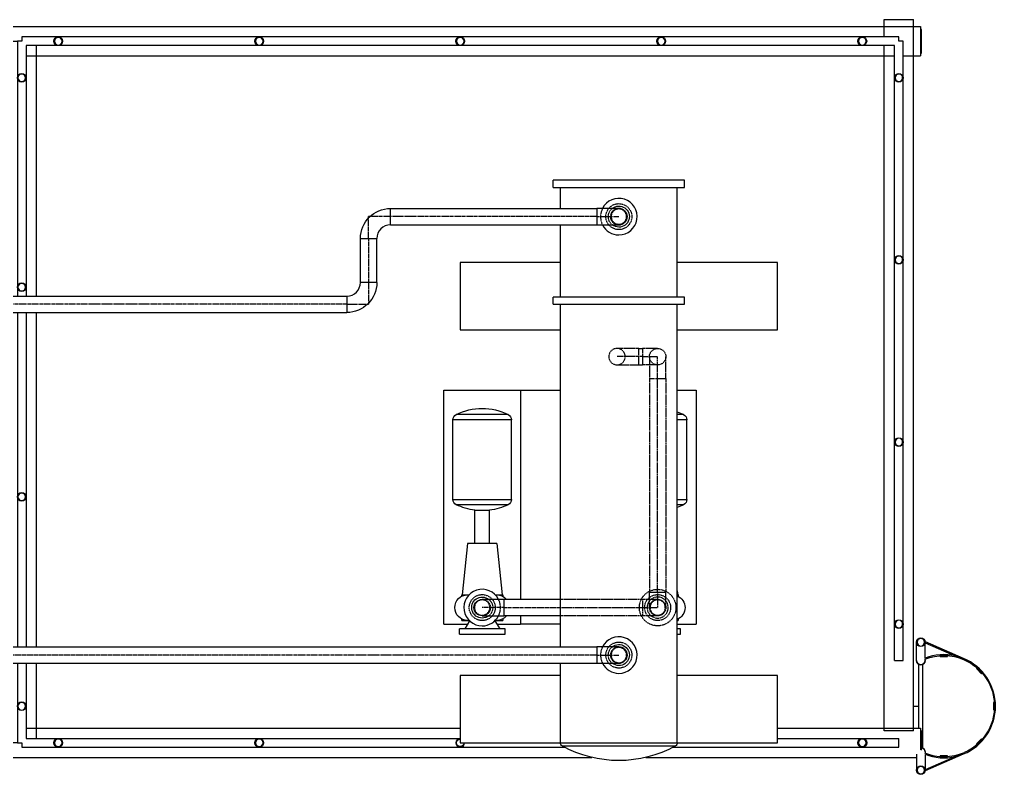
# Model space of a CAD drawing. Header units: inches. Extents: x -253 to 1500, y -183 to 1800.
# Drawn here: x 419.4 to 686.4, y -8.7 to 197.9 of the extents above; entities that cross this region are included whole.
import ezdxf

# ---------------------------------------------------------------- set-up
doc = ezdxf.new("R2010")
doc.units = ezdxf.units.IN
doc.header["$MEASUREMENT"] = 0
doc.linetypes.add('CENTER2', pattern=[1.125, 0.75, -0.125, 0.125, -0.125])
doc.linetypes.add('HIDDEN2', pattern=[0.1875, 0.125, -0.0625])
for name, color, linetype in [('Top (Plan) View-CENTER', 1, 'CENTER2'), ('Top (Plan) View-EQUIP', 3, 'Continuous'), ('Top (Plan) View-HIDDEN', 7, 'HIDDEN2'), ('Top (Plan) View-MISC', 7, 'Continuous'), ('Top (Plan) View-PIPING', 5, 'Continuous'), ('Top (Plan) View-STEEL', 9, 'Continuous')]:
    doc.layers.add(name, color=color, linetype=linetype)

# ---------------------------------------------------------------- blocks, each defined once
blk = doc.blocks.new('*U237')
at = {"layer": 'Top (Plan) View-STEEL', "color": 0, "linetype": 'ByBlock', "lineweight": -2}
for p, q in [((421.19, 4.01), (540, 4.01)), ((626.76, 4.01), (665.95, 4.01)), ((665.95, 4.01), (665.95, -1.97)), ((321.81, -4.01), (575.99, -4.01)), ((590.77, -4.01), (664.81, -4.01))]:
    blk.add_line(p, q, dxfattribs=at)
blk = doc.blocks.new('*U242')
at = {"layer": 'Top (Plan) View-STEEL', "color": 0, "linetype": 'ByBlock', "lineweight": -2}
for p, q in [((245.95, 196.01), (665.95, 196.01)), ((665.95, 196.01), (665.95, 187.99)), ((421.19, 187.99), (658.81, 187.99)), ((661.19, 187.99), (665.95, 187.99))]:
    blk.add_line(p, q, dxfattribs=at)
blk = doc.blocks.new('*U289')
at = {"layer": 'Top (Plan) View-CENTER'}
for p, q in [((393.47, 120), (383.5, 120)), ((508.92, 120), (397.97, 120))]:
    blk.add_line(p, q, dxfattribs=at)
at = {"layer": 'Top (Plan) View-HIDDEN'}
for p, q in [((393.47, 122.25), (397.97, 122.25)), ((397.97, 120), (393.47, 120)), ((393.47, 117.75), (397.97, 117.75))]:
    blk.add_line(p, q, dxfattribs=at)
at = {"layer": 'Top (Plan) View-PIPING', "color": 0, "linetype": 'ByBlock', "lineweight": -2}
for p, q in [((383.5, 120), (383.5, 122.25)), ((383.5, 122.25), (393.47, 122.25)), ((397.97, 122.25), (508.92, 122.25)), ((508.92, 122.25), (508.92, 120)), ((383.5, 117.75), (383.5, 120)), ((383.5, 117.75), (393.47, 117.75)), ((397.97, 117.75), (508.92, 117.75)), ((508.92, 120), (508.92, 117.75))]:
    blk.add_line(p, q, dxfattribs=at)
blk = doc.blocks.new('*U323')
at = {"layer": 'Top (Plan) View-CENTER'}
blk.add_line((577.38, 24), (407.53, 24), dxfattribs=at)
at = {"layer": 'Top (Plan) View-PIPING', "color": 0, "linetype": 'ByBlock', "lineweight": -2}
for p, q in [((407.53, 24), (407.53, 26.25)), ((407.53, 26.25), (577.38, 26.25)), ((577.38, 26.25), (577.38, 24)), ((407.53, 21.75), (407.53, 24)), ((407.53, 21.75), (577.38, 21.75)), ((577.38, 24), (577.38, 21.75))]:
    blk.add_line(p, q, dxfattribs=at)
blk = doc.blocks.new('*U326')
at = {"layer": 'Top (Plan) View-STEEL', "color": 0, "linetype": 'ByBlock', "lineweight": -2}
for p, q in [((415.99, 122.25), (415.99, 192)), ((415.99, 192), (418.81, 192)), ((424.01, 122.25), (424.01, 190.81)), ((415.99, 26.25), (415.99, 117.75)), ((424.01, 26.25), (424.01, 117.75)), ((415.99, 0), (415.99, 21.75)), ((424.01, 1.19), (424.01, 21.75)), ((418.81, 0), (415.99, 0))]:
    blk.add_line(p, q, dxfattribs=at)
blk = doc.blocks.new('*U327')
at = {"layer": 'Top (Plan) View-STEEL', "color": 0, "linetype": 'ByBlock', "lineweight": -2}
for p, q in [((420, 192), (418.8125, 192)), ((418.8125, 192), (418.8125, 122.25)), ((421.1875, 190.8125), (421.1875, 122.25)), ((418.8125, 117.75), (418.8125, 26.25)), ((421.1875, 117.75), (421.1875, 26.25)), ((418.8125, 21.75), (418.8125, 0)), ((421.1875, 21.75), (421.1875, 1.1875)), ((418.8125, 0), (420, 0))]:
    blk.add_line(p, q, dxfattribs=at)
for centre in [(420, 182), (420, 124.6875), (420, 67.3125), (420, 10)]:
    blk.add_circle(centre, 1.1875, dxfattribs=at)
at = {"layer": 'Top (Plan) View-STEEL', "color": 0, "linetype": 'ByBlock', "lineweight": -2, "extrusion": (0, 0, -1)}
for centre in [(-420, 182), (-420, 124.6875), (-420, 67.3125), (-420, 10)]:
    blk.add_circle(centre, 1.0335, dxfattribs=at)
blk = doc.blocks.new('*U329')
at = {"layer": 'Top (Plan) View-STEEL', "color": 0, "linetype": 'ByBlock', "lineweight": -2}
for p, q in [((421.19, 1.19), (540, 1.19)), ((626.76, 1.19), (660, 1.19)), ((660, -1.19), (660, 1.19)), ((420, 0), (420, -1.19)), ((420, -1.19), (568.47, -1.19)), ((598.28, -1.19), (660, -1.19))]:
    blk.add_line(p, q, dxfattribs=at)
for centre in [(430, 0), (485, 0), (650, 0)]:
    blk.add_circle(centre, 1.19, dxfattribs=at)
at = {"layer": 'Top (Plan) View-STEEL', "color": 0, "linetype": 'ByBlock', "lineweight": -2, "extrusion": (0, 0, -1)}
for centre in [(-430, 0), (-485, 0), (-650, 0)]:
    blk.add_circle(centre, 1.03, dxfattribs=at)
at = {"layer": 'Top (Plan) View-STEEL', "color": 0, "linetype": 'ByBlock', "lineweight": -2}
blk.add_arc((540, 0), 1.19, 90, 0, dxfattribs=at)
at = {"layer": 'Top (Plan) View-STEEL', "color": 0, "linetype": 'ByBlock', "lineweight": -2, "extrusion": (0, 0, -1)}
blk.add_arc((-540, 0), 1.03, 180, 90, dxfattribs=at)
blk = doc.blocks.new('*U330')
at = {"layer": 'Top (Plan) View-STEEL', "color": 0, "linetype": 'ByBlock', "lineweight": -2}
for p, q in [((420, 193.1875), (420, 192)), ((660, 193.1875), (420, 193.1875)), ((660, 192), (660, 193.1875)), ((658.8125, 190.8125), (421.1875, 190.8125))]:
    blk.add_line(p, q, dxfattribs=at)
for centre in [(430, 192), (485, 192), (540, 192), (595, 192), (650, 192)]:
    blk.add_circle(centre, 1.1875, dxfattribs=at)
at = {"layer": 'Top (Plan) View-STEEL', "color": 0, "linetype": 'ByBlock', "lineweight": -2, "extrusion": (0, 0, -1)}
for centre in [(-430, 192), (-485, 192), (-540, 192), (-595, 192), (-650, 192)]:
    blk.add_circle(centre, 1.0335, dxfattribs=at)
blk = doc.blocks.new('*U331')
at = {"layer": 'Top (Plan) View-CENTER'}
for p in [(514.92, 126), (508.92, 120)]:
    blk.add_line(p, (514.92, 120), dxfattribs=at)
at = {"layer": 'Top (Plan) View-PIPING', "color": 0, "linetype": 'ByBlock', "lineweight": -2}
for p, q in [((517.17, 126), (512.67, 126)), ((508.92, 122.25), (508.92, 117.75))]:
    blk.add_line(p, q, dxfattribs=at)
at = {"layer": 'Top (Plan) View-PIPING', "color": 0, "linetype": 'ByBlock', "lineweight": -2, "extrusion": (0, 0, -1)}
blk.add_arc((-508.92, 126), 8.25, 180, 270, dxfattribs=at)
at = {"layer": 'Top (Plan) View-PIPING', "color": 0, "linetype": 'ByBlock', "lineweight": -2}
blk.add_arc((508.92, 126), 3.75, 270, 0, dxfattribs=at)
blk = doc.blocks.new('*U332')
at = {"layer": 'Top (Plan) View-CENTER'}
for p in [(520.92, 144), (514.92, 138)]:
    blk.add_line(p, (514.92, 144), dxfattribs=at)
at = {"layer": 'Top (Plan) View-PIPING', "color": 0, "linetype": 'ByBlock', "lineweight": -2}
for p, q in [((520.92, 141.75), (520.92, 146.25)), ((512.67, 138), (517.17, 138))]:
    blk.add_line(p, q, dxfattribs=at)
at = {"layer": 'Top (Plan) View-PIPING', "color": 0, "linetype": 'ByBlock', "lineweight": -2, "extrusion": (0, 0, -1)}
blk.add_arc((-520.92, 138), 8.25, 0, 90, dxfattribs=at)
at = {"layer": 'Top (Plan) View-PIPING', "color": 0, "linetype": 'ByBlock', "lineweight": -2}
blk.add_arc((520.92, 138), 3.75, 90, 180, dxfattribs=at)
blk = doc.blocks.new('*U333')
at = {"layer": 'Top (Plan) View-CENTER'}
blk.add_line((514.92, 138), (514.92, 126), dxfattribs=at)
at = {"layer": 'Top (Plan) View-PIPING', "color": 0, "linetype": 'ByBlock', "lineweight": -2}
for p, q in [((512.67, 138), (514.92, 138)), ((512.67, 126), (512.67, 138)), ((514.92, 138), (517.17, 138)), ((517.17, 126), (517.17, 138)), ((514.92, 126), (512.67, 126)), ((517.17, 126), (514.92, 126))]:
    blk.add_line(p, q, dxfattribs=at)
blk = doc.blocks.new('*U334')
at = {"layer": 'Top (Plan) View-CENTER'}
blk.add_line((577.38, 144), (520.92, 144), dxfattribs=at)
at = {"layer": 'Top (Plan) View-PIPING', "color": 0, "linetype": 'ByBlock', "lineweight": -2}
for p, q in [((520.92, 144), (520.92, 146.25)), ((520.92, 146.25), (577.38, 146.25)), ((577.38, 146.25), (577.38, 144)), ((520.92, 141.75), (520.92, 144)), ((520.92, 141.75), (577.38, 141.75)), ((577.38, 144), (577.38, 141.75))]:
    blk.add_line(p, q, dxfattribs=at)
blk = doc.blocks.new('*U335')
at = {"layer": 'Top (Plan) View-EQUIP', "color": 0, "linetype": 'ByBlock', "lineweight": -2}
for p, q in [((535.5, 32.5), (535.5, 96.5)), ((535.5, 96.5), (556.5, 96.5)), ((556.5, 96.5), (556.5, 39.25)), ((554, 88.4), (538, 88.4)), ((538, 66.6), (538, 88.4)), ((553.11, 89.83), (538.89, 89.83)), ((554, 66.6), (554, 88.4)), ((538, 66.6), (546, 66.6)), ((538.89, 65.17), (546, 65.17)), ((546, 66.6), (554, 66.6)), ((546, 65.17), (553.11, 65.17)), ((544, 63.63), (546, 63.63)), ((544, 54.5), (544, 63.63)), ((546, 63.63), (548, 63.63)), ((548, 54.5), (548, 63.63)), ((542, 54.5), (540.5, 40.5)), ((550, 54.5), (542, 54.5)), ((550, 54.5), (551.5, 40.5)), ((540.38, 40.1), (540.38, 40.5)), ((540.38, 40.5), (540.5, 40.5)), ((540.5, 40.5), (542.43, 40.5)), ((549.57, 40.5), (551.5, 40.5)), ((551.5, 40.5), (551.63, 40.5)), ((551.63, 40.5), (551.63, 40.1)), ((556.5, 34.75), (556.5, 32.5)), ((535.5, 32.5), (542.01, 32.5)), ((540.38, 33.5), (540.38, 33.9)), ((540.38, 33.5), (542, 33.5)), ((542.54, 33.39), (541.22, 31.19)), ((542, 33.5), (542.43, 33.5)), ((549.46, 33.39), (550.78, 31.19)), ((549.57, 33.5), (550, 33.5)), ((549.99, 32.5), (556.5, 32.5)), ((550, 33.5), (551.63, 33.5)), ((551.63, 33.9), (551.63, 33.5)), ((552.25, 31.19), (539.75, 31.19)), ((539.75, 29.75), (539.75, 31.19)), ((539.75, 29.75), (552.25, 29.75)), ((552.25, 29.75), (552.25, 31.19))]:
    blk.add_line(p, q, dxfattribs=at)
at = {"layer": 'Top (Plan) View-EQUIP', "color": 0, "linetype": 'ByBlock', "lineweight": -2, "extrusion": (0, 0, -1)}
for centre, radius, start, end in [((-546, 75.5), 16, 63.6122, 116.3878), ((-539.6, 88.4), 1.6, 0, 63.6122), ((-552.4, 88.4), 1.6, 116.3878, 180), ((-539.6, 66.6), 1.6, 296.3878, 360), ((-546, 79.5), 16, 277.1808, 296.3878), ((-546, 79.5), 16, 243.6122, 262.8192), ((-552.4, 66.6), 1.6, 180, 243.6122), ((-542, 37), 3.5, 270, 90), ((-550, 37), 3.5, 90, 139.9948), ((-550, 37), 3.5, 220.0052, 270)]:
    blk.add_arc(centre, radius, start, end, dxfattribs=at)
blk = doc.blocks.new('*U336')
at = {"layer": 'Top (Plan) View-MISC', "color": 0, "linetype": 'ByBlock', "lineweight": -2}
for p, q in [((540, 131.44), (540, 113.06)), ((567.38, 131.44), (540, 131.44)), ((626.76, 131.44), (599.38, 131.44)), ((626.76, 113.06), (626.76, 131.44)), ((540, 113.06), (567.38, 113.06)), ((599.38, 113.06), (626.76, 113.06))]:
    blk.add_line(p, q, dxfattribs=at)
blk = doc.blocks.new('*U337')
at = {"layer": 'Top (Plan) View-MISC', "color": 0, "linetype": 'ByBlock', "lineweight": -2}
for p, q in [((540, 18.38), (540, 0)), ((567.38, 18.38), (540, 18.38)), ((626.76, 18.38), (599.38, 18.38)), ((626.76, 0), (626.76, 18.38)), ((540, 0), (567.38, 0)), ((599.38, 0), (626.76, 0))]:
    blk.add_line(p, q, dxfattribs=at)
blk = doc.blocks.new('*U338')
at = {"layer": 'Top (Plan) View-HIDDEN', "extrusion": (0, 0, -1)}
blk.add_arc((-546, 37), 2.88, 128.5, 231.5, dxfattribs=at)
at = {"layer": 'Top (Plan) View-HIDDEN'}
blk.add_arc((546, 37), 5, 333.2563, 26.7437, dxfattribs=at)
at = {"layer": 'Top (Plan) View-PIPING', "color": 0, "linetype": 'ByBlock', "lineweight": -2}
for start, end in [(26.7437, 270), (270, 333.2563)]:
    blk.add_arc((546, 37), 5, start, end, dxfattribs=at)
at = {"layer": 'Top (Plan) View-PIPING', "color": 0, "linetype": 'ByBlock', "lineweight": -2, "extrusion": (0, 0, -1)}
for start, end in [(270, 128.5), (231.5, 270)]:
    blk.add_arc((-546, 37), 2.88, start, end, dxfattribs=at)
blk = doc.blocks.new('*U339')
at = {"layer": 'Top (Plan) View-HIDDEN'}
blk.add_circle((546, 37), 3.56, dxfattribs=at)
at = {"layer": 'Top (Plan) View-HIDDEN', "extrusion": (0, 0, -1)}
blk.add_circle((-546, 37), 2.1, dxfattribs=at)
blk = doc.blocks.new('*U340')
at = {"layer": 'Top (Plan) View-HIDDEN', "extrusion": (0, 0, -1)}
blk.add_arc((-546, 37), 2.25, 90, 270, dxfattribs=at)
at = {"layer": 'Top (Plan) View-PIPING', "color": 0, "linetype": 'ByBlock', "lineweight": -2, "extrusion": (0, 0, -1)}
blk.add_arc((-546, 37), 2.25, 270, 90, dxfattribs=at)
blk = doc.blocks.new('*U341')
at = {"layer": 'Top (Plan) View-CENTER'}
blk.add_line((552, 37), (546, 37), dxfattribs=at)
at = {"layer": 'Top (Plan) View-HIDDEN', "extrusion": (0, 0, -1)}
for start, end in [(90, 180), (180, 270)]:
    blk.add_arc((-546, 37), 2.25, start, end, dxfattribs=at)
at = {"layer": 'Top (Plan) View-PIPING', "color": 0, "linetype": 'ByBlock', "lineweight": -2}
for p, q in [((552, 39.25), (546, 39.25)), ((552, 34.75), (552, 39.25)), ((546, 34.75), (552, 34.75))]:
    blk.add_line(p, q, dxfattribs=at)
at = {"layer": 'Top (Plan) View-PIPING', "color": 0, "linetype": 'ByBlock', "lineweight": -2, "extrusion": (0, 0, -1)}
blk.add_arc((-546, 37), 2.25, 270, 90, dxfattribs=at)
blk = doc.blocks.new('*U342')
at = {"layer": 'Top (Plan) View-MISC', "color": 0, "linetype": 'ByBlock', "lineweight": -2}
for p, q in [((556.5, 96.5), (567.38, 96.5)), ((567.38, 32.5), (556.5, 32.5))]:
    blk.add_line(p, q, dxfattribs=at)
blk = doc.blocks.new('*U343')
at = {"layer": 'Top (Plan) View-CENTER'}
blk.add_line((552, 37), (567.38, 37), dxfattribs=at)
at = {"layer": 'Top (Plan) View-HIDDEN'}
for p, q in [((589.88, 39.25), (567.38, 39.25)), ((589.88, 39.25), (589.88, 37)), ((567.38, 37), (589.88, 37)), ((589.88, 34.75), (567.38, 34.75)), ((589.88, 37), (589.88, 34.75))]:
    blk.add_line(p, q, dxfattribs=at)
at = {"layer": 'Top (Plan) View-PIPING', "color": 0, "linetype": 'ByBlock', "lineweight": -2}
for p, q in [((552, 37), (552, 39.25)), ((567.38, 39.25), (552, 39.25)), ((552, 34.75), (552, 37)), ((567.38, 34.75), (552, 34.75))]:
    blk.add_line(p, q, dxfattribs=at)
blk = doc.blocks.new('*U344')
at = {"layer": 'Top (Plan) View-EQUIP', "color": 0, "linetype": 'ByBlock', "lineweight": -2}
for p, q in [((601.38, 154), (565.38, 154)), ((565.38, 152), (565.38, 154)), ((601.38, 152), (601.38, 154)), ((565.38, 152), (601.38, 152)), ((567.38, 146.25), (567.38, 152)), ((599.38, 122), (599.38, 152)), ((567.38, 122), (567.38, 141.75)), ((601.38, 122), (565.38, 122)), ((565.38, 120), (565.38, 122)), ((601.38, 120), (601.38, 122)), ((565.38, 120), (601.38, 120)), ((567.38, 26.25), (567.38, 120)), ((599.38, 0), (599.38, 120)), ((567.38, 0), (567.38, 21.75)), ((567.38, 0), (599.38, 0)), ((583.38, 0), (599.38, 0)), ((567.38, 0), (583.38, 0)), ((567.9, -0.88), (583.38, -0.88)), ((583.38, -0.88), (598.86, -0.88))]:
    blk.add_line(p, q, dxfattribs=at)
at = {"layer": 'Top (Plan) View-EQUIP', "color": 0, "linetype": 'ByBlock', "lineweight": -2, "extrusion": (0, 0, -1)}
for centre, radius, start, end in [((-598.38, 0), 1, 180, 241.0615), ((-568.38, 0), 1, 298.9385, 0), ((-583.38, 27.13), 32, 241.0615, 298.9385)]:
    blk.add_arc(centre, radius, start, end, dxfattribs=at)
blk = doc.blocks.new('*U345')
at = {"layer": 'Top (Plan) View-CENTER'}
blk.add_line((577.38, 24), (583.38, 24), dxfattribs=at)
at = {"layer": 'Top (Plan) View-HIDDEN', "extrusion": (0, 0, -1)}
for start, end in [(0, 90), (270, 0)]:
    blk.add_arc((-583.38, 24), 2.25, start, end, dxfattribs=at)
at = {"layer": 'Top (Plan) View-PIPING', "color": 0, "linetype": 'ByBlock', "lineweight": -2}
for p, q in [((577.38, 26.25), (577.38, 21.75)), ((583.38, 26.25), (577.38, 26.25)), ((577.38, 21.75), (583.38, 21.75))]:
    blk.add_line(p, q, dxfattribs=at)
at = {"layer": 'Top (Plan) View-PIPING', "color": 0, "linetype": 'ByBlock', "lineweight": -2, "extrusion": (0, 0, -1)}
blk.add_arc((-583.38, 24), 2.25, 90, 270, dxfattribs=at)
blk = doc.blocks.new('*U346')
at = {"layer": 'Top (Plan) View-CENTER'}
blk.add_line((577.38, 144), (583.38, 144), dxfattribs=at)
at = {"layer": 'Top (Plan) View-HIDDEN', "extrusion": (0, 0, -1)}
for start, end in [(0, 90), (270, 0)]:
    blk.add_arc((-583.38, 144), 2.25, start, end, dxfattribs=at)
at = {"layer": 'Top (Plan) View-PIPING', "color": 0, "linetype": 'ByBlock', "lineweight": -2}
for p, q in [((577.38, 146.25), (577.38, 141.75)), ((583.38, 146.25), (577.38, 146.25)), ((577.38, 141.75), (583.38, 141.75))]:
    blk.add_line(p, q, dxfattribs=at)
at = {"layer": 'Top (Plan) View-PIPING', "color": 0, "linetype": 'ByBlock', "lineweight": -2, "extrusion": (0, 0, -1)}
blk.add_arc((-583.38, 144), 2.25, 90, 270, dxfattribs=at)
blk = doc.blocks.new('*U347')
at = {"layer": 'Top (Plan) View-HIDDEN'}
for radius, start, end in [(5, 153.2563, 206.7437), (2.25, 90, 270)]:
    blk.add_arc((583.38, 24), radius, start, end, dxfattribs=at)
at = {"layer": 'Top (Plan) View-HIDDEN', "extrusion": (0, 0, -1)}
blk.add_arc((-583.38, 24), 2.88, 308.5, 51.5, dxfattribs=at)
at = {"layer": 'Top (Plan) View-PIPING', "color": 0, "linetype": 'ByBlock', "lineweight": -2}
for radius, start, end in [(5, 270, 153.2563), (2.25, 270, 90), (5, 206.7437, 270)]:
    blk.add_arc((583.38, 24), radius, start, end, dxfattribs=at)
at = {"layer": 'Top (Plan) View-PIPING', "color": 0, "linetype": 'ByBlock', "lineweight": -2, "extrusion": (0, 0, -1)}
for radius, start, end in [(2.88, 51.5, 270), (2.87, 270, 308.5)]:
    blk.add_arc((-583.38, 24), radius, start, end, dxfattribs=at)
blk = doc.blocks.new('*U348')
at = {"layer": 'Top (Plan) View-HIDDEN'}
for radius, start, end in [(5, 153.2563, 206.7437), (2.25, 90, 270)]:
    blk.add_arc((583.38, 144), radius, start, end, dxfattribs=at)
at = {"layer": 'Top (Plan) View-HIDDEN', "extrusion": (0, 0, -1)}
blk.add_arc((-583.38, 144), 2.88, 308.5, 51.5, dxfattribs=at)
at = {"layer": 'Top (Plan) View-PIPING', "color": 0, "linetype": 'ByBlock', "lineweight": -2}
for radius, start, end in [(5, 270, 153.2563), (2.25, 270, 90), (5, 206.7437, 270)]:
    blk.add_arc((583.38, 144), radius, start, end, dxfattribs=at)
at = {"layer": 'Top (Plan) View-PIPING', "color": 0, "linetype": 'ByBlock', "lineweight": -2, "extrusion": (0, 0, -1)}
for radius, start, end in [(2.88, 51.5, 270), (2.87, 270, 308.5)]:
    blk.add_arc((-583.38, 144), radius, start, end, dxfattribs=at)
blk = doc.blocks.new('*U349')
at = {"layer": 'Top (Plan) View-HIDDEN'}
blk.add_circle((583.38, 24), 3.56, dxfattribs=at)
at = {"layer": 'Top (Plan) View-HIDDEN', "extrusion": (0, 0, -1)}
blk.add_circle((-583.38, 24), 2.1, dxfattribs=at)
blk = doc.blocks.new('*U350')
at = {"layer": 'Top (Plan) View-HIDDEN'}
blk.add_circle((583.38, 144), 3.56, dxfattribs=at)
at = {"layer": 'Top (Plan) View-HIDDEN', "extrusion": (0, 0, -1)}
blk.add_circle((-583.38, 144), 2.1, dxfattribs=at)
blk = doc.blocks.new('*U351')
at = {"layer": 'Top (Plan) View-HIDDEN', "extrusion": (0, 0, -1)}
blk.add_circle((-582.88, 105.68), 2.25, dxfattribs=at)
blk = doc.blocks.new('*U352')
at = {"layer": 'Top (Plan) View-HIDDEN'}
for p, q in [((588.88, 107.93), (582.88, 107.93)), ((588.88, 105.68), (588.88, 107.93)), ((588.88, 105.68), (582.88, 105.68)), ((588.88, 103.43), (588.88, 105.68)), ((582.88, 103.43), (588.88, 103.43))]:
    blk.add_line(p, q, dxfattribs=at)
blk = doc.blocks.new('*U353')
at = {"layer": 'Top (Plan) View-EQUIP', "color": 0, "linetype": 'ByBlock', "lineweight": -2}
for p, q in [((599.38, 96.5), (604.5, 96.5)), ((604.5, 96.5), (604.5, 32.5)), ((601.11, 89.83), (599.38, 89.83)), ((602, 88.4), (599.38, 88.4)), ((602, 66.6), (602, 88.4)), ((599.38, 66.6), (602, 66.6)), ((599.38, 65.17), (601.11, 65.17)), ((599.38, 41.62), (599.5, 40.5)), ((599.38, 40.5), (599.5, 40.5)), ((599.5, 40.5), (599.63, 40.5)), ((599.63, 40.5), (599.63, 40.1)), ((599.38, 33.5), (599.63, 33.5)), ((599.38, 32.5), (604.5, 32.5)), ((599.63, 33.9), (599.63, 33.5)), ((600.25, 31.19), (599.38, 31.19)), ((599.38, 29.75), (600.25, 29.75)), ((600.25, 29.75), (600.25, 31.19))]:
    blk.add_line(p, q, dxfattribs=at)
at = {"layer": 'Top (Plan) View-EQUIP', "color": 0, "linetype": 'ByBlock', "lineweight": -2, "extrusion": (0, 0, -1)}
for centre, radius, start, end in [((-594, 75.5), 16, 109.6475, 116.3878), ((-600.4, 88.4), 1.6, 116.3878, 180), ((-594, 79.5), 16, 243.6122, 250.3525), ((-600.4, 66.6), 1.6, 180, 243.6122), ((-598, 37), 3.5, 113.2162, 246.7838)]:
    blk.add_arc(centre, radius, start, end, dxfattribs=at)
blk = doc.blocks.new('*U354')
at = {"layer": 'Top (Plan) View-HIDDEN'}
for p, q in [((588.88, 105.68), (588.88, 107.93)), ((588.88, 107.93), (589.88, 107.93)), ((589.88, 107.93), (589.88, 105.68)), ((588.88, 103.43), (588.88, 105.68)), ((589.88, 105.68), (588.88, 105.68)), ((589.88, 105.68), (589.88, 103.43)), ((588.88, 103.43), (589.88, 103.43))]:
    blk.add_line(p, q, dxfattribs=at)
blk = doc.blocks.new('*U355')
at = {"layer": 'Top (Plan) View-HIDDEN'}
blk.add_circle((594, 37), 5, dxfattribs=at)
at = {"layer": 'Top (Plan) View-HIDDEN', "extrusion": (0, 0, -1)}
blk.add_circle((-594, 37), 2.88, dxfattribs=at)
blk = doc.blocks.new('*U356')
at = {"layer": 'Top (Plan) View-HIDDEN'}
for p, q in [((589.88, 107.93), (589.88, 105.68)), ((594, 107.93), (589.88, 107.93)), ((589.88, 105.68), (589.88, 103.43)), ((589.88, 105.68), (594, 105.68)), ((594, 103.43), (589.88, 103.43))]:
    blk.add_line(p, q, dxfattribs=at)
blk.add_circle((594, 105.68), 2.25, dxfattribs=at)
blk = doc.blocks.new('*U357')
at = {"layer": 'Top (Plan) View-HIDDEN'}
for p, q in [((589.88, 39.25), (589.88, 37)), ((594, 39.25), (589.88, 39.25)), ((589.88, 37), (589.88, 34.75)), ((589.88, 37), (594, 37)), ((594, 34.75), (589.88, 34.75))]:
    blk.add_line(p, q, dxfattribs=at)
blk = doc.blocks.new('*U358')
at = {"layer": 'Top (Plan) View-HIDDEN'}
blk.add_circle((594, 37), 3.56, dxfattribs=at)
at = {"layer": 'Top (Plan) View-HIDDEN', "extrusion": (0, 0, -1)}
blk.add_circle((-594, 37), 2.1, dxfattribs=at)
blk = doc.blocks.new('*U359')
at = {"layer": 'Top (Plan) View-HIDDEN'}
for p, q in [((594, 41.12), (591.75, 41.12)), ((591.75, 37), (591.75, 41.12)), ((596.25, 41.12), (594, 41.12)), ((594, 41.12), (594, 37)), ((596.25, 37), (596.25, 41.12))]:
    blk.add_line(p, q, dxfattribs=at)
blk.add_circle((594, 37), 2.25, dxfattribs=at)
blk = doc.blocks.new('*U360')
at = {"layer": 'Top (Plan) View-HIDDEN'}
for p, q in [((591.75, 99.68), (594, 99.68)), ((591.75, 99.68), (591.75, 41.12)), ((594, 99.68), (596.25, 99.68)), ((594, 41.12), (594, 99.68)), ((596.25, 99.68), (596.25, 41.12)), ((594, 41.12), (591.75, 41.12)), ((596.25, 41.12), (594, 41.12))]:
    blk.add_line(p, q, dxfattribs=at)
blk = doc.blocks.new('*U361')
at = {"layer": 'Top (Plan) View-HIDDEN'}
for p, q in [((591.75, 105.68), (591.75, 99.68)), ((594, 99.68), (594, 105.68)), ((596.25, 99.68), (596.25, 105.68)), ((591.75, 99.68), (594, 99.68)), ((594, 99.68), (596.25, 99.68))]:
    blk.add_line(p, q, dxfattribs=at)
blk = doc.blocks.new('*U362')
at = {"layer": 'Top (Plan) View-STEEL', "color": 0, "linetype": 'ByBlock', "lineweight": -2}
for p, q in [((666.15, 3.26), (665.95, 3.26)), ((666.15, -2), (666.15, 3.26))]:
    blk.add_line(p, q, dxfattribs=at)
blk = doc.blocks.new('*U363')
at = {"layer": 'Top (Plan) View-STEEL', "color": 0, "linetype": 'ByBlock', "lineweight": -2}
for p, q in [((666.15, 195.26), (665.95, 195.26)), ((666.15, 188.74), (666.15, 195.26)), ((665.95, 188.74), (666.15, 188.74))]:
    blk.add_line(p, q, dxfattribs=at)
blk = doc.blocks.new('*U364')
at = {"layer": 'Top (Plan) View-STEEL', "color": 0, "linetype": 'ByBlock', "lineweight": -2}
for p, q in [((655.99, 193.19), (655.99, 197.95)), ((655.99, 197.95), (664.01, 197.95)), ((664.01, 3.26), (664.01, 197.95)), ((655.99, 3.26), (655.99, 190.81)), ((664.01, 3.26), (655.99, 3.26))]:
    blk.add_line(p, q, dxfattribs=at)
blk = doc.blocks.new('*U365')
at = {"layer": 'Top (Plan) View-STEEL', "color": 0, "linetype": 'ByBlock', "lineweight": -2}
for p, q in [((658.8125, 22.5), (658.8125, 190.8125)), ((661.1875, 192), (660, 192)), ((661.1875, 22.5), (661.1875, 192)), ((658.8125, 22.5), (661.1875, 22.5))]:
    blk.add_line(p, q, dxfattribs=at)
for centre in [(660, 182), (660, 132.1875), (660, 82.3125), (660, 32.5)]:
    blk.add_circle(centre, 1.1875, dxfattribs=at)
at = {"layer": 'Top (Plan) View-STEEL', "color": 0, "linetype": 'ByBlock', "lineweight": -2, "extrusion": (0, 0, -1)}
for centre in [(-660, 182), (-660, 132.1875), (-660, 82.3125), (-660, 32.5)]:
    blk.add_circle(centre, 1.0335, dxfattribs=at)
blk = doc.blocks.new('*U367')
at = {"layer": 'Top (Plan) View-MISC', "color": 0, "linetype": 'ByBlock', "lineweight": -2}
blk.add_line((664.01, 10), (665.48, 10), dxfattribs=at)
blk = doc.blocks.new('*U368')
at = {"layer": 'Top (Plan) View-STEEL', "color": 0, "linetype": 'ByBlock', "lineweight": -2}
for p, q in [((664.81, 22.5), (664.81, 27.5)), ((667.29, 27.62), (667.19, 27.39)), ((667.19, 23.17), (667.19, 27.5)), ((667.19, 27.39), (677.87, 22.71)), ((677.69, 23.06), (667.29, 27.62)), ((667.1, 22.94), (667.13, 22.88)), ((667.19, 22.5), (667.19, 22.9)), ((671.3, 23.84), (671.3, 23.59)), ((673.3, 23.84), (671.3, 23.84)), ((671.3, 23.59), (673.3, 23.59)), ((673.3, 23.59), (673.3, 23.84)), ((666.52, 21.31), (665.48, 21.31)), ((665.48, 4.01), (665.48, 21.31)), ((666.52, -1.31), (666.52, 21.31)), ((681.38, 20.49), (681.21, 20.32)), ((681.21, 20.32), (682.62, 18.9)), ((682.8, 19.08), (681.38, 20.49)), ((682.62, 18.9), (682.8, 19.08)), ((686.14, 11), (685.89, 11)), ((685.89, 11), (685.89, 9)), ((686.14, 9), (686.14, 11)), ((685.89, 9), (686.14, 9)), ((682.62, 1.1), (681.21, -0.32)), ((681.38, -0.49), (682.8, 0.92)), ((682.8, 0.92), (682.62, 1.1)), ((666.15, -1.31), (666.52, -1.31)), ((667.19, -2.5), (667.19, -2.9)), ((681.21, -0.32), (681.38, -0.49)), ((664.81, -3.16), (664.81, -7.5)), ((667.13, -2.88), (667.1, -2.94)), ((677.87, -2.71), (667.19, -7.39)), ((667.19, -3.17), (667.19, -7.5)), ((667.29, -7.62), (677.69, -3.06)), ((673.3, -3.59), (671.3, -3.59)), ((671.3, -3.59), (671.3, -3.84)), ((671.3, -3.84), (673.3, -3.84)), ((673.3, -3.84), (673.3, -3.59)), ((667.19, -7.39), (667.29, -7.62))]:
    blk.add_line(p, q, dxfattribs=at)
at = {"layer": 'Top (Plan) View-STEEL', "color": 0, "linetype": 'ByBlock', "lineweight": -2, "extrusion": (0, 0, -1)}
for centre, radius, start, end in [((-672.3, 10), 13.88, 68.1181, 113.5002), ((-666, 22.5), 1.19, 180, 0), ((-672.3, 10), 13.87, 113.6533, 246.3467), ((-666, -2.5), 1.19, 97.2568, 180), ((-672.3, 10), 13.88, 246.4998, 291.8819)]:
    blk.add_arc(centre, radius, start, end, dxfattribs=at)
at = {"layer": 'Top (Plan) View-STEEL', "color": 0, "linetype": 'ByBlock', "lineweight": -2}
for centre, radius, start, end in [((672.3, 10), 14.12, 77.1415, 111.3397), ((666, 22.5), 1.19, 180, 0), ((672.3, 10), 14.13, 292.409, 67.591), ((666, -2.5), 1.19, 360, 82.7432), ((672.3, 10), 14.12, 248.6603, 282.8585)]:
    blk.add_arc(centre, radius, start, end, dxfattribs=at)
for centre, major_axis in [((666, 27.5), (-1.19, 0)), ((666, -7.5), (1.19, 0))]:
    blk.add_ellipse(centre, major_axis=major_axis, ratio=0.993884, dxfattribs=at)
at = {"layer": 'Top (Plan) View-STEEL', "color": 0, "linetype": 'ByBlock', "lineweight": -2, "extrusion": (0, 0, -1)}
for centre, major_axis in [((666, 27.5), (1.03, 0)), ((666, -7.5), (-1.03, 0))]:
    blk.add_ellipse(centre, major_axis=major_axis, ratio=0.993884, dxfattribs=at)

msp = doc.modelspace()

# ---------------------------------------------------------------- block references
at = {"layer": 'Top (Plan) View-EQUIP'}
for name in ['*U344', '*U335', '*U353']:
    msp.add_blockref(name, (0, 0), dxfattribs=at)
at = {"layer": 'Top (Plan) View-MISC'}
for name in ['*U336', '*U342', '*U337', '*U367']:
    msp.add_blockref(name, (0, 0), dxfattribs=at)
at = {"layer": 'Top (Plan) View-PIPING'}
for name in ['*U348', '*U350', '*U332', '*U334', '*U346', '*U333', '*U331', '*U289', '*U351', '*U352', '*U354', '*U356', '*U361', '*U360', '*U338', '*U339', '*U355', '*U358', '*U359', '*U340', '*U341', '*U343', '*U357', '*U347', '*U349', '*U323', '*U345']:
    msp.add_blockref(name, (0, 0), dxfattribs=at)
at = {"layer": 'Top (Plan) View-STEEL'}
for name in ['*U364', '*U242', '*U363', '*U330', '*U326', '*U327', '*U365', '*U368', '*U237', '*U362', '*U329']:
    msp.add_blockref(name, (0, 0), dxfattribs=at)

doc.saveas('drawing.dxf')
